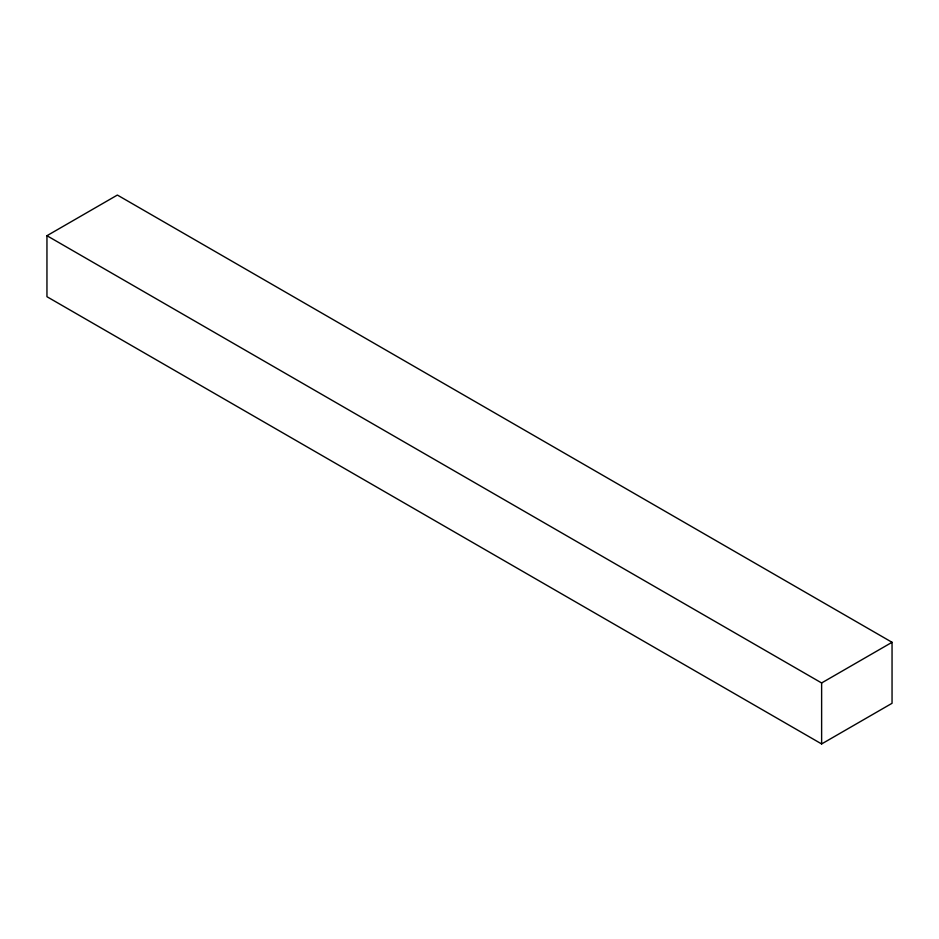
<?xml version="1.0" encoding="UTF-8"?>
<svg xmlns="http://www.w3.org/2000/svg" width="939" height="939" viewBox="0 0 939 939"><rect width="100%" height="100%" fill="white"/><g stroke="black" fill="none" stroke-linecap="round" stroke-linejoin="round"><path stroke-width="1.41" d="M46.95 235.712L117.375 195.054L892.05 642.299L892.05 703.288L821.625 743.946L46.95 296.701L46.95 235.712L821.625 682.958L892.05 642.299M821.625 682.958L821.625 743.946"/></g></svg>
